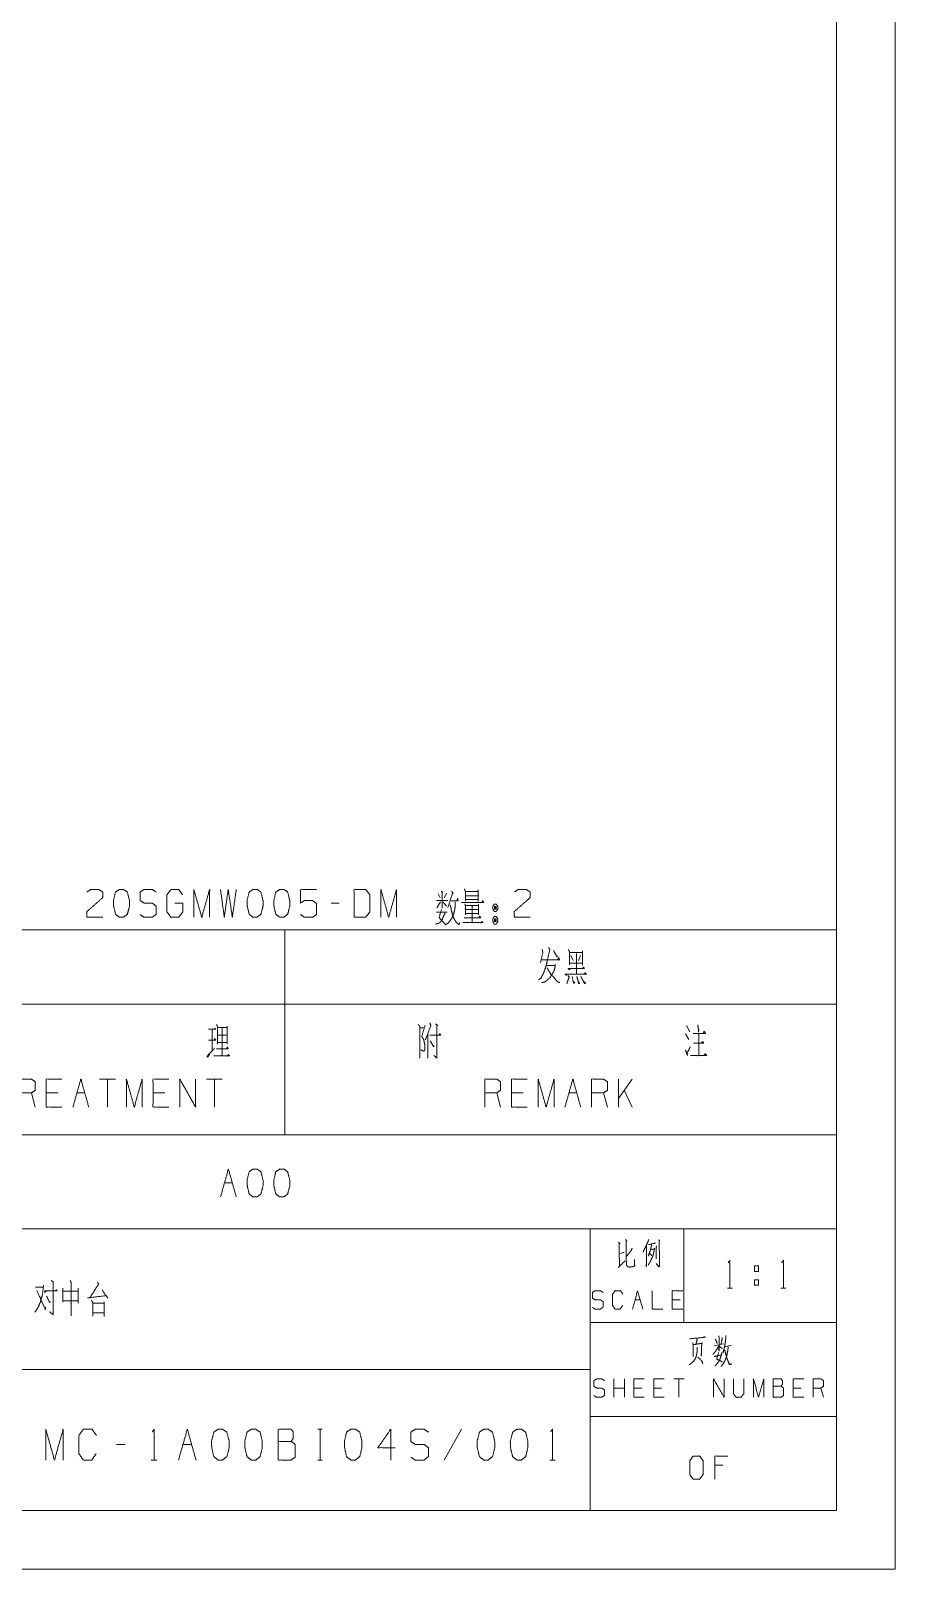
# Model space of a CAD drawing. Header units: millimetres. Extents: x 0 to 210, y 0 to 297.
# Drawn here: x 136.3 to 210, y 0 to 131 of the extents above; entities that cross this region are included whole.
import ezdxf

# ---------------------------------------------------------------- set-up
doc = ezdxf.new("R2010")
doc.units = ezdxf.units.MM
doc.layers.add('101', color=7, linetype='Continuous', true_color=0xffffff)

msp = doc.modelspace()

# ---------------------------------------------------------------- linework, layer by layer
at = {"layer": '101', "color": 133, "linetype": 'Continuous', "lineweight": 18}
for p, q in [((210, 0), (210, 297)), ((205, 5), (205, 292)), ((25, 37), (205, 37)), ((25, 29), (205, 29)), ((184, 29), (184, 5)), ((192, 29), (192, 21)), ((184, 21), (205, 21)), ((75, 17), (184, 17)), ((184, 13), (205, 13)), ((25, 5), (205, 5)), ((25, 5), (205, 5)), ((0, 0), (210, 0))]:
    msp.add_line(p, q, dxfattribs=at)
at = {"layer": '101', "color": 72, "linetype": 'Continuous', "lineweight": 18}
for p, q in [((162.62, 56.72), (161.95, 56.72)), ((171.25, 56.82), (170.93, 56.32)), ((171.06, 57.52), (171.22, 57.17)), ((171.48, 56.79), (171.76, 56.47)), ((171.8, 57.57), (171.57, 57.17)), ((170.9, 55.94), (171.82, 55.94)), ((128, 54.46), (158, 54.46)), ((158, 54.46), (158, 48.11)), ((158, 54.46), (205, 54.46)), ((205, 54.46), (205, 48.11)), ((182.27, 52.53), (183.36, 52.53)), ((182.83, 52.43), (182.83, 50.68)), ((183.36, 52.65), (183.36, 51.43)), ((180.33, 51.4), (181, 51.4)), ((182.29, 51.62), (183.36, 51.62)), ((182.36, 52.25), (182.55, 51.83)), ((183.19, 52.25), (183.01, 51.83)), ((128, 48.11), (158, 48.11)), ((158, 48.11), (205, 48.11)), ((158, 48.11), (158, 37)), ((205, 48.11), (205, 37)), ((151.81, 45.95), (151.81, 44.13)), ((169.52, 46.1), (169.87, 46.1)), ((170.84, 46.45), (171.02, 46.3)), ((192.21, 46.3), (192.51, 45.75)), ((152.25, 45.48), (153.03, 45.48)), ((170.17, 45.6), (170.17, 43.53)), ((192.12, 45.6), (192.42, 45.12)), ((143.56, 41.74), (142.21, 41.74)), ((142.88, 41.74), (142.88, 39.36)), ((152.66, 41.74), (151.32, 41.74)), ((151.99, 41.74), (151.99, 39.36)), ((186.41, 39.36), (186.41, 41.74)), ((187.58, 41.74), (186.41, 40.09)), ((187.58, 39.36), (186.91, 40.79)), ((136.73, 39.36), (136.39, 40.56)), ((138.67, 40.56), (137.66, 40.56)), ((140.27, 40.56), (140.94, 40.56)), ((147.77, 40.56), (146.76, 40.56)), ((176.37, 39.36), (176.04, 40.56)), ((178.31, 40.56), (177.31, 40.56)), ((182.19, 40.56), (182.87, 40.56)), ((185.48, 39.36), (185.14, 40.56)), ((128, 37), (158, 37)), ((158, 37), (205, 37)), ((152.85, 32.9), (153.52, 32.9)), ((186.57, 26.88), (186.89, 27.01)), ((136.75, 24.03), (137.42, 24.03)), ((195.7, 23.93), (196.13, 23.93)), ((198.01, 24.65), (198.35, 24.65)), ((198.01, 24.65), (198.01, 24.18)), ((200.25, 23.93), (200.68, 23.93)), ((187.83, 22.95), (188.27, 22.95)), ((191.67, 22.95), (191, 22.95)), ((194.57, 19.02), (195.36, 19.18)), ((195.48, 18.95), (196.02, 19.08)), ((186.03, 14.64), (186.03, 16.21)), ((186.92, 14.64), (186.92, 16.21)), ((192.01, 16.21), (191.12, 16.21)), ((191.57, 16.21), (191.57, 14.64)), ((186.92, 15.43), (186.03, 15.43)), ((188.4, 15.43), (187.73, 15.43)), ((190.09, 15.43), (189.43, 15.43)), ((201.97, 15.43), (201.31, 15.43)), ((203.89, 14.64), (203.67, 15.43)), ((160.8, 11.92), (161.17, 11.92)), ((160.99, 11.92), (160.99, 9.3)), ((173.05, 11.92), (171.56, 9.3)), ((144.39, 10.63), (143.65, 10.63)), ((149.31, 10.63), (150.05, 10.63)), ((146.61, 9.3), (147.08, 9.3)), ((160.8, 9.3), (161.17, 9.3)), ((180.56, 9.3), (181.03, 9.3)), ((195.32, 8.85), (194.63, 8.85))]:
    msp.add_line(p, q, dxfattribs=at)
for points, knots in [([(141.13, 57.67), (141.45, 57.89), (142.14, 57.89), (142.47, 57.67), (142.47, 57.19), (141.11, 55.99), (141.13, 55.52), (142.47, 55.52)], [0, 0, 0.069691, 0.192977, 0.265274, 0.350227, 0.674741, 0.759753, 1, 1]), ([(144.23, 55.52), (144.57, 55.77), (144.75, 56.47), (144.75, 56.94), (144.57, 57.67), (144.23, 57.89), (143.9, 57.89), (143.56, 57.67), (143.39, 56.94), (143.4, 56.47), (143.56, 55.77), (143.9, 55.52), (144.23, 55.52)], [0, 0, 0.067526, 0.183971, 0.260583, 0.380942, 0.44614, 0.500306, 0.565504, 0.685863, 0.762528, 0.878308, 0.945834, 1, 1]), ([(145.66, 55.74), (146, 55.52), (146.69, 55.52), (147.02, 55.77), (147.02, 56.47), (146.69, 56.72), (146.02, 56.72), (145.66, 56.94), (145.66, 57.67), (146.02, 57.89), (146.69, 57.89), (147.02, 57.67)], [0, 0, 0.068035, 0.184055, 0.254519, 0.372335, 0.442799, 0.555844, 0.62637, 0.748393, 0.818919, 0.931965, 1, 1]), ([(148.63, 56.72), (149.3, 56.72), (149.3, 55.99), (148.96, 55.52), (148.28, 55.52), (147.94, 55.99), (147.94, 57.42), (148.29, 57.89), (148.95, 57.89), (149.28, 57.42)], [0, 0, 0.103295, 0.214796, 0.304261, 0.410275, 0.49974, 0.718896, 0.809957, 0.910535, 1, 1]), ([(150.23, 55.52), (150.23, 57.89), (150.91, 55.52), (151.58, 57.89), (151.58, 55.52)], [0, 0, 0.245192, 0.5, 0.754808, 1, 1]), ([(152.51, 57.89), (152.83, 55.52), (153.16, 57.89), (153.52, 55.52), (153.85, 57.89)], [0, 0, 0.249745, 0.499742, 0.750003, 1, 1]), ([(155.62, 55.52), (155.95, 55.77), (156.13, 56.47), (156.13, 56.94), (155.95, 57.67), (155.62, 57.89), (155.28, 57.89), (154.95, 57.67), (154.77, 56.94), (154.79, 56.47), (154.95, 55.77), (155.28, 55.52), (155.62, 55.52)], [0, 0, 0.067526, 0.183971, 0.260583, 0.380942, 0.44614, 0.500306, 0.565504, 0.685863, 0.762528, 0.878308, 0.945834, 1, 1]), ([(157.89, 55.52), (158.23, 55.77), (158.41, 56.47), (158.41, 56.94), (158.23, 57.67), (157.89, 57.89), (157.56, 57.89), (157.22, 57.67), (157.05, 56.94), (157.06, 56.47), (157.22, 55.77), (157.56, 55.52), (157.89, 55.52)], [0, 0, 0.067526, 0.183971, 0.260584, 0.380943, 0.446141, 0.500306, 0.565504, 0.685863, 0.762529, 0.87831, 0.945835, 1, 1]), ([(159.32, 55.74), (159.66, 55.52), (160.35, 55.52), (160.68, 55.74), (160.68, 56.69), (160.35, 56.94), (159.66, 56.94), (159.32, 56.72), (159.32, 57.89), (160.68, 57.89)], [0, 0, 0.062228, 0.168343, 0.230571, 0.376816, 0.441265, 0.547381, 0.609609, 0.79049, 1, 1]), ([(163.89, 55.52), (164.88, 55.52), (165.24, 55.99), (165.24, 57.42), (164.88, 57.89), (163.89, 57.89), (163.89, 55.52)], [0, 0, 0.142135, 0.227161, 0.43179, 0.516816, 0.658951, 1, 1]), ([(166.17, 55.52), (166.17, 57.89), (166.84, 55.52), (167.51, 57.89), (167.51, 55.52)], [0, 0, 0.245192, 0.5, 0.754808, 1, 1]), ([(171.31, 57.72), (171.46, 57.64), (171.39, 57.69), (171.39, 56.29), (171.39, 56.94), (170.9, 56.94), (171.89, 56.94)], [0, 0, 0.046317, 0.069123, 0.437818, 0.608998, 0.739333, 1, 1]), ([(172.19, 57.74), (172.35, 57.57), (172.29, 57.62), (171.89, 56.34)], [0, 0, 0.143538, 0.187774, 1, 1]), ([(173.28, 57.92), (173.37, 57.74), (173.37, 56.89), (173.37, 57.02), (174.47, 57.02), (174.47, 56.87), (174.47, 57.84), (174.47, 57.72), (173.37, 57.72), (174.47, 57.72), (174.47, 57.34), (173.37, 57.34)], [0, 0, 0.027307, 0.145701, 0.163112, 0.315749, 0.336641, 0.472445, 0.489856, 0.642493, 0.79513, 0.847363, 1, 1]), ([(177.55, 57.67), (177.87, 57.89), (178.56, 57.89), (178.89, 57.67), (178.89, 57.19), (177.53, 55.99), (177.55, 55.52), (178.89, 55.52)], [0, 0, 0.069693, 0.192977, 0.265274, 0.350227, 0.67474, 0.759751, 1, 1]), ([(172.51, 56.82), (172.51, 56.52), (172.47, 56.19), (172.38, 55.84), (172.24, 55.49), (172.08, 55.24), (171.91, 55.02), (171.66, 54.87)], [0, 0, 0.134098, 0.280225, 0.441581, 0.610311, 0.742763, 0.870654, 1, 1]), ([(172.08, 56.59), (172.14, 56.34), (172.19, 56.04), (172.29, 55.69), (172.44, 55.34), (172.6, 55.07), (172.83, 54.89), (172.88, 55.07)], [0, 0, 0.122116, 0.267688, 0.442438, 0.622811, 0.774617, 0.912627, 1, 1]), ([(172.15, 56.92), (172.75, 56.92), (172.72, 57.12), (172.65, 56.99)], [0, 0, 0.634143, 0.848461, 1, 1]), ([(173.05, 56.77), (174.94, 56.77), (174.85, 56.92), (174.77, 56.77)], [0, 0, 0.844513, 0.922254, 1, 1]), ([(173.33, 56.67), (173.37, 56.54), (173.37, 55.72), (173.37, 55.84), (174.5, 55.84), (174.5, 55.72), (174.5, 56.64), (174.5, 56.52), (173.37, 56.52), (173.37, 56.17), (174.5, 56.17), (173.94, 56.17), (173.94, 56.52), (173.94, 55.02), (173.94, 55.47), (173.26, 55.47), (174.68, 55.47), (174.59, 55.62), (174.52, 55.47)], [0, 0, 0.011506, 0.084582, 0.095654, 0.195852, 0.206924, 0.288857, 0.299929, 0.400127, 0.431128, 0.531326, 0.581426, 0.612427, 0.745292, 0.785151, 0.844643, 0.96989, 0.985312, 1, 1]), ([(176, 56.64), (175.84, 56.64), (175.7, 56.44), (175.7, 56.22), (175.84, 56.02), (176, 56.02), (176.14, 56.22), (176.14, 56.44), (176, 56.64)], [0, 0, 0.091012, 0.231146, 0.359871, 0.500007, 0.591019, 0.731148, 0.859873, 1, 1]), ([(176, 56.22), (176, 56.44), (175.84, 56.44)], [0, 0, 0.585813, 1, 1]), ([(175.84, 56.22), (176, 56.22), (175.84, 56.44), (175.84, 56.22)], [0, 0, 0.241164, 0.658904, 1, 1]), ([(171.64, 55.87), (171.5, 55.57), (171.41, 55.34), (171.25, 55.12), (171.09, 54.99), (170.83, 54.94)], [0, 0, 0.251054, 0.43404, 0.642624, 0.795772, 1, 1]), ([(171.34, 56.19), (171.13, 55.49), (171.66, 54.92)], [0, 0, 0.483236, 1, 1]), ([(173.16, 55.07), (174.87, 55.07), (174.78, 55.17), (174.71, 55.02)], [0, 0, 0.851381, 0.917656, 1, 1]), ([(176.14, 55.37), (176, 55.59), (175.84, 55.59), (175.7, 55.37), (175.7, 55.17), (175.84, 54.94), (176, 54.94), (176.14, 55.17), (176.14, 55.37)], [0, 0, 0.149195, 0.238509, 0.38771, 0.5, 0.649201, 0.738515, 0.88771, 1, 1]), ([(175.84, 55.37), (175.84, 55.17), (176, 55.17)], [0, 0, 0.556982, 1, 1]), ([(176, 55.37), (175.84, 55.37), (176, 55.17), (176, 55.37)], [0, 0, 0.25882, 0.6746, 1, 1]), ([(180.45, 52.95), (180.58, 52.78), (180.35, 51.83), (180.28, 51.47), (180.1, 50.93), (180.01, 50.7), (179.9, 50.53), (179.83, 50.35), (179.59, 50.18)], [0, 0, 0.069933, 0.388856, 0.50537, 0.693872, 0.77275, 0.839519, 0.901106, 1, 1]), ([(179.92, 52.78), (179.97, 52.53), (179.78, 51.65)], [0, 0, 0.22186, 1, 1]), ([(180.89, 52.68), (181.19, 52.13), (181.23, 52.22)], [0, 0, 0.855264, 1, 1]), ([(182.15, 52.78), (182.25, 52.55), (182.25, 51.47)], [0, 0, 0.187903, 1, 1]), ([(181.04, 51.5), (181, 51.2), (180.91, 50.93), (180.77, 50.68), (180.58, 50.38), (180.36, 50.18), (180.17, 50.02), (179.85, 49.95)], [0, 0, 0.143872, 0.28145, 0.418244, 0.588512, 0.727362, 0.844321, 1, 1]), ([(179.87, 51.88), (181.41, 51.88), (181.32, 52.08), (181.23, 51.88)], [0, 0, 0.778578, 0.889291, 1, 1]), ([(180.35, 51.2), (180.42, 51.05), (180.56, 50.83), (180.66, 50.65), (180.89, 50.43), (181.04, 50.23), (181.23, 50.02), (181.42, 49.95)], [0, 0, 0.098119, 0.25536, 0.376435, 0.56672, 0.711651, 0.876695, 1, 1]), ([(182.27, 51.12), (182.25, 51.03), (182.13, 51.15), (183.52, 51.15), (183.44, 51.28), (183.35, 51.15)], [0, 0, 0.05129, 0.140117, 0.84536, 0.922677, 1, 1]), ([(182.06, 50.68), (181.97, 50.58), (181.86, 50.68), (183.67, 50.68), (183.59, 50.8), (183.47, 50.68)], [0, 0, 0.055568, 0.11626, 0.866966, 0.926768, 1, 1]), ([(182.11, 50.55), (182.22, 50.45), (182.02, 49.88)], [0, 0, 0.193633, 1, 1]), ([(182.46, 50.48), (182.6, 49.9), (182.69, 49.95), (182.55, 50.1)], [0, 0, 0.658074, 0.770913, 1, 1]), ([(182.87, 50.48), (183.03, 49.88), (183.1, 49.88), (182.98, 50.08)], [0, 0, 0.669907, 0.746201, 1, 1]), ([(183.21, 50.48), (183.54, 49.85), (183.61, 49.9), (183.44, 50.08)], [0, 0, 0.679076, 0.761949, 1, 1]), ([(151.49, 45.98), (152.1, 45.98), (152.02, 46.08), (151.99, 45.95)], [0, 0, 0.704249, 0.847765, 1, 1]), ([(152.17, 46.38), (152.25, 46.22), (152.25, 44.73), (152.25, 44.85), (153.07, 44.85), (153.07, 44.73), (153.07, 46.22), (153.07, 46.13), (152.25, 46.13), (152.64, 46.13), (152.64, 43.73), (151.94, 43.73), (153.28, 43.73), (153.19, 43.78), (153.17, 43.83), (153.07, 43.67)], [0, 0, 0.016858, 0.162099, 0.174203, 0.252928, 0.265032, 0.410274, 0.419956, 0.498682, 0.536333, 0.76872, 0.837177, 0.967246, 0.977078, 0.982212, 1, 1]), ([(169.34, 46.38), (169.5, 46.22), (169.5, 43.53)], [0, 0, 0.074912, 1, 1]), ([(169.94, 46.33), (169.66, 45.37), (169.77, 45.2), (169.84, 45.02), (169.91, 44.68), (169.91, 44.25), (169.84, 44.1), (169.59, 44.23)], [0, 0, 0.379816, 0.458223, 0.530548, 0.667372, 0.830226, 0.89377, 1, 1]), ([(170.33, 46.53), (170.44, 46.3), (169.96, 45.08)], [0, 0, 0.1591, 1, 1]), ([(170.95, 46.35), (170.95, 43.53), (170.68, 43.75)], [0, 0, 0.890401, 1, 1]), ([(193.17, 46.35), (193.26, 45.87), (193.27, 45.98), (193.22, 45.75)], [0, 0, 0.592187, 0.716659, 1, 1]), ([(151.48, 45.05), (152.1, 45.05), (152.02, 45.2), (151.99, 45.08)], [0, 0, 0.676568, 0.857927, 1, 1]), ([(170.35, 45.48), (171.27, 45.48), (171.2, 45.62), (171.14, 45.5)], [0, 0, 0.752925, 0.888766, 1, 1]), ([(170.37, 45), (170.68, 44.48), (170.7, 44.58), (170.61, 44.6)], [0, 0, 0.760435, 0.886228, 1, 1]), ([(193.26, 45.6), (193.26, 43.75), (192.55, 43.75), (193.94, 43.75), (193.8, 43.9), (193.71, 43.75)], [0, 0, 0.426897, 0.590045, 0.912257, 0.959827, 1, 1]), ([(192.78, 45.62), (193.84, 45.62), (193.71, 45.83), (193.66, 45.65)], [0, 0, 0.717264, 0.876322, 1, 1]), ([(192.8, 44.8), (193.68, 44.8), (193.59, 44.95), (193.5, 44.83)], [0, 0, 0.729814, 0.873584, 1, 1]), ([(151.57, 43.85), (151.41, 43.6), (151.34, 43.67), (152.02, 44.38)], [0, 0, 0.214442, 0.289032, 1, 1]), ([(152.17, 44.3), (153.17, 44.3), (153.1, 44.48), (153.03, 44.33)], [0, 0, 0.739677, 0.87825, 1, 1]), ([(192.12, 44.23), (192.3, 43.73), (192.27, 43.95), (192.53, 44.48)], [0, 0, 0.393933, 0.563116, 1, 1]), ([(135.38, 39.36), (135.38, 41.74), (136.39, 41.74), (136.73, 41.51), (136.73, 40.79), (136.39, 40.56), (135.38, 40.56)], [0, 0, 0.400952, 0.571035, 0.639278, 0.761674, 0.829917, 1, 1]), ([(139, 39.36), (137.66, 39.36), (137.66, 41.74), (139, 41.74)], [0, 0, 0.26539, 0.73461, 1, 1]), ([(139.94, 39.36), (140.61, 41.74), (141.28, 39.36)], [0, 0, 0.5, 1, 1]), ([(144.49, 39.36), (144.49, 41.74), (145.16, 39.36), (145.83, 41.74), (145.83, 39.36)], [0, 0, 0.245192, 0.5, 0.754808, 1, 1]), ([(148.11, 39.36), (146.76, 39.36), (146.76, 41.74), (148.11, 41.74)], [0, 0, 0.26539, 0.73461, 1, 1]), ([(149.04, 39.36), (149.04, 41.74), (150.38, 39.36), (150.38, 41.74)], [0, 0, 0.317574, 0.682426, 1, 1]), ([(175.03, 39.36), (175.03, 41.74), (176.04, 41.74), (176.37, 41.51), (176.37, 40.79), (176.04, 40.56), (175.03, 40.56)], [0, 0, 0.400951, 0.571036, 0.639278, 0.761673, 0.829915, 1, 1]), ([(178.65, 39.36), (177.31, 39.36), (177.31, 41.74), (178.65, 41.74)], [0, 0, 0.265392, 0.734608, 1, 1]), ([(179.58, 39.36), (179.58, 41.74), (180.25, 39.36), (180.93, 41.74), (180.93, 39.36)], [0, 0, 0.245192, 0.5, 0.754808, 1, 1]), ([(184.13, 39.36), (184.13, 41.74), (185.14, 41.74), (185.48, 41.51), (185.48, 40.79), (185.14, 40.56), (184.13, 40.56)], [0, 0, 0.400951, 0.571036, 0.639278, 0.761673, 0.829915, 1, 1]), ([(155.62, 31.7), (155.95, 31.95), (156.13, 32.65), (156.13, 33.13), (155.95, 33.85), (155.62, 34.08), (155.28, 34.08), (154.95, 33.85), (154.77, 33.13), (154.79, 32.65), (154.95, 31.95), (155.28, 31.7), (155.62, 31.7)], [0, 0, 0.067525, 0.183971, 0.260583, 0.380942, 0.44614, 0.500306, 0.565504, 0.685863, 0.762528, 0.878308, 0.945834, 1, 1]), ([(157.89, 31.7), (158.23, 31.95), (158.41, 32.65), (158.41, 33.13), (158.23, 33.85), (157.89, 34.08), (157.56, 34.08), (157.22, 33.85), (157.05, 33.13), (157.06, 32.65), (157.22, 31.95), (157.56, 31.7), (157.89, 31.7)], [0, 0, 0.067526, 0.183972, 0.260584, 0.380943, 0.446141, 0.500306, 0.565504, 0.685863, 0.762528, 0.87831, 0.945835, 1, 1]), ([(186.41, 27.86), (186.56, 27.73), (186.47, 27.77), (186.5, 25.79), (186.41, 25.7), (186.97, 26.26)], [0, 0, 0.060255, 0.090729, 0.71461, 0.752496, 1, 1]), ([(187.01, 28.09), (187.13, 27.94), (187.08, 27.98), (187.08, 27.55), (187.08, 26.72), (187.08, 26.43), (187.08, 26.33), (187.1, 25.93), (187.14, 25.83), (187.2, 25.77), (187.33, 25.73), (187.6, 25.75), (187.79, 25.81), (187.8, 25.83), (187.77, 26.37)], [0, 0, 0.050888, 0.067372, 0.186119, 0.412301, 0.491466, 0.519738, 0.627249, 0.657961, 0.681273, 0.718989, 0.79117, 0.845839, 0.852764, 1, 1]), ([(188.97, 28.09), (188.96, 27.98), (188.78, 27.53), (188.63, 27.26), (188.52, 27.01)], [0, 0, 0.089069, 0.504979, 0.766001, 1, 1]), ([(188.81, 27.53), (188.8, 25.77), (188.78, 25.89), (188.78, 25.91), (188.8, 26.1)], [0, 0, 0.841012, 0.900786, 0.910681, 1, 1]), ([(189.22, 27.61), (189.23, 27.57), (189.16, 27.28), (189.09, 27.01), (189.01, 26.82), (188.96, 26.68)], [0, 0, 0.044894, 0.350479, 0.635591, 0.840224, 1, 1]), ([(188.99, 27.67), (189.01, 27.65), (189.04, 27.65), (189.56, 27.77), (189.51, 27.77), (189.44, 27.73)], [0, 0, 0.049781, 0.090425, 0.822292, 0.883256, 1, 1]), ([(189.86, 28.06), (189.92, 27.98), (189.89, 27.96), (189.91, 25.91), (189.91, 25.89), (189.89, 25.77), (189.86, 25.73), (189.63, 26.04), (189.86, 25.75), (189.89, 25.83)], [0, 0, 0.031371, 0.042462, 0.676474, 0.682878, 0.721568, 0.737253, 0.857567, 0.972831, 1, 1]), ([(187.08, 26.62), (187.51, 27.15), (187.58, 27.34)], [0, 0, 0.77398, 1, 1]), ([(189.22, 27.22), (189.51, 27.28), (189.48, 27.34), (189.45, 27.11), (189.4, 26.91), (189.37, 26.74), (189.31, 26.57), (189.23, 26.43), (189.16, 26.26), (189.09, 26.14), (189.01, 25.99), (188.96, 25.93)], [0, 0, 0.158182, 0.194476, 0.315843, 0.429568, 0.518472, 0.611327, 0.697145, 0.792857, 0.869066, 0.954883, 1, 1]), ([(189.07, 26.91), (189.2, 26.78), (189.23, 26.68)], [0, 0, 0.6273, 1, 1]), ([(189.64, 27.51), (189.67, 27.46), (189.64, 27.44), (189.64, 26.45), (189.63, 26.55), (189.64, 26.68)], [0, 0, 0.038712, 0.066084, 0.824707, 0.904517, 1, 1]), ([(195.77, 26.1), (195.91, 26.3), (195.91, 23.93)], [0, 0, 0.09349, 1, 1]), ([(200.33, 26.1), (200.47, 26.3), (200.47, 23.93)], [0, 0, 0.09349, 1, 1]), ([(198.01, 25.35), (198.01, 25.83), (198.35, 25.83), (198.35, 25.35), (198.01, 25.35)], [0, 0, 0.292908, 0.5, 0.792908, 1, 1]), ([(137.44, 24.18), (137.32, 23.3), (137.28, 23.18), (137.21, 22.98), (137.16, 22.75), (137.07, 22.55), (137, 22.35), (136.91, 22.23), (136.82, 22.05), (136.68, 21.88)], [0, 0, 0.358966, 0.411734, 0.497901, 0.591801, 0.680621, 0.766788, 0.828973, 0.90861, 1, 1]), ([(136.86, 23.73), (137.58, 22.13), (137.6, 22.35)], [0, 0, 0.886138, 1, 1]), ([(137.65, 23.68), (137.56, 23.55), (137.53, 23.7), (138.61, 23.7), (138.52, 23.8), (138.45, 23.68)], [0, 0, 0.092086, 0.184787, 0.833339, 0.913617, 1, 1]), ([(138.09, 24.58), (138.24, 24.48), (138.24, 21.68), (137.94, 21.93)], [0, 0, 0.051481, 0.883807, 1, 1]), ([(139.7, 24.6), (139.79, 24.38), (139.77, 24.43), (139.77, 21.58), (139.77, 22.85), (139.1, 22.85), (140.37, 22.85), (140.37, 22.65), (140.37, 23.93), (140.37, 23.68), (139.06, 23.68), (139.06, 23.93), (139.06, 22.73)], [0, 0, 0.022286, 0.027175, 0.289921, 0.407465, 0.469386, 0.586709, 0.605148, 0.722692, 0.74574, 0.866322, 0.88937, 1, 1]), ([(142.01, 24.43), (142.15, 24.28), (142.12, 24.28), (141.39, 23.13), (141.18, 23.1), (142.75, 23.3), (142.91, 23.08), (142.42, 23.78)], [0, 0, 0.045476, 0.053274, 0.353144, 0.400259, 0.750086, 0.810876, 1, 1]), ([(184.2, 22.3), (184.42, 22.15), (184.88, 22.15), (185.1, 22.32), (185.1, 22.78), (184.88, 22.95), (184.43, 22.95), (184.2, 23.09), (184.2, 23.57), (184.43, 23.72), (184.88, 23.72), (185.1, 23.57)], [0, 0, 0.068033, 0.184053, 0.254519, 0.372335, 0.442802, 0.555844, 0.62637, 0.748394, 0.81892, 0.931963, 1, 1]), ([(186.79, 22.47), (186.56, 22.15), (186.13, 22.15), (185.91, 22.47), (185.91, 23.41), (186.13, 23.72), (186.58, 23.72), (186.8, 23.41)], [0, 0, 0.114566, 0.243364, 0.357934, 0.638584, 0.753153, 0.88543, 1, 1]), ([(187.61, 22.15), (188.05, 23.72), (188.5, 22.15)], [0, 0, 0.499999, 1, 1]), ([(189.3, 23.72), (189.3, 22.15), (190.19, 22.15)], [0, 0, 0.638737, 1, 1]), ([(191.89, 22.15), (191, 22.15), (191, 23.72), (191.89, 23.72)], [0, 0, 0.265388, 0.734612, 1, 1]), ([(198.35, 24.65), (198.35, 24.18), (198.01, 24.18)], [0, 0, 0.585816, 1, 1]), ([(137.69, 23.25), (137.95, 22.7), (138.01, 22.78)], [0, 0, 0.869233, 1, 1]), ([(141.5, 22.88), (141.64, 22.73), (141.64, 21.55), (141.64, 21.83), (142.59, 21.83), (142.59, 21.53), (142.59, 22.78), (142.59, 22.65), (141.66, 22.65)], [0, 0, 0.039472, 0.264466, 0.317124, 0.499886, 0.557332, 0.796686, 0.820622, 1, 1]), ([(192.48, 19.62), (193.82, 19.76), (193.76, 19.78), (193.62, 19.76)], [0, 0, 0.865803, 0.905501, 1, 1]), ([(193.09, 19.68), (193.12, 19.55), (193.02, 19.16)], [0, 0, 0.238945, 1, 1]), ([(194.96, 19.87), (194.99, 19.72), (194.99, 18.58), (194.96, 18.73), (194.99, 18.85)], [0, 0, 0.094654, 0.823642, 0.918295, 1, 1]), ([(195.26, 19.72), (195.26, 19.62), (195.14, 19.14)], [0, 0, 0.174306, 1, 1]), ([(195.56, 19.91), (195.56, 19.78), (195.55, 19.55), (195.51, 19.27), (195.46, 18.95), (195.4, 18.71), (195.33, 18.48), (195.32, 18.42)], [0, 0, 0.081859, 0.232245, 0.425428, 0.632112, 0.800315, 0.957949, 1, 1]), ([(193.11, 18.91), (193.14, 18.79), (193.12, 18.75), (193.11, 18.46), (193.06, 18.21), (193.02, 18.06), (192.95, 17.92), (192.86, 17.77), (192.71, 17.61), (192.56, 17.48), (192.45, 17.42)], [0, 0, 0.073226, 0.098425, 0.264943, 0.409701, 0.496587, 0.589742, 0.686971, 0.813796, 0.923946, 1, 1]), ([(192.74, 19.29), (192.77, 19.12), (192.78, 18.69), (192.78, 18.11), (192.77, 18.19), (192.77, 18.33)], [0, 0, 0.119124, 0.427225, 0.837795, 0.897357, 1, 1]), ([(192.77, 19.12), (193.56, 19.24), (193.52, 19.29), (193.5, 18.93), (193.5, 18.56), (193.49, 18.33), (193.47, 18.15), (193.46, 18.23), (193.49, 18.42)], [0, 0, 0.351979, 0.378529, 0.533489, 0.697424, 0.797813, 0.880033, 0.917027, 1, 1]), ([(194.98, 19.04), (194.85, 18.81), (194.72, 18.6), (194.58, 18.44), (194.45, 18.29)], [0, 0, 0.287233, 0.555137, 0.786183, 1, 1]), ([(194.57, 18.11), (195.2, 18.25), (195.21, 18.44), (195.21, 18.35), (195.14, 18.11), (195.04, 17.84), (194.93, 17.63), (194.82, 17.51), (194.72, 17.38), (194.64, 17.32)], [0, 0, 0.304469, 0.392577, 0.431617, 0.55371, 0.68947, 0.798366, 0.878841, 0.95475, 1, 1]), ([(194.66, 19.6), (194.79, 19.37), (194.82, 19.22)], [0, 0, 0.640218, 1, 1]), ([(194.95, 18.46), (194.79, 17.88), (194.89, 17.84), (195.01, 17.8), (195.13, 17.73), (195.27, 17.65)], [0, 0, 0.529111, 0.626299, 0.735529, 0.852099, 1, 1]), ([(194.99, 19), (195.17, 18.87), (195.26, 18.77)], [0, 0, 0.613114, 1, 1]), ([(195.77, 18.95), (195.73, 18.6), (195.68, 18.35), (195.64, 18.15), (195.58, 17.96), (195.46, 17.71), (195.36, 17.53), (195.24, 17.36), (195.15, 17.28)], [0, 0, 0.194372, 0.332632, 0.448612, 0.555646, 0.70616, 0.822691, 0.933849, 1, 1]), ([(195.45, 18.69), (195.48, 18.64), (195.62, 18.06), (195.73, 17.8), (195.83, 17.51), (195.86, 17.44), (196.08, 17.46), (195.86, 17.48), (195.78, 17.61)], [0, 0, 0.026719, 0.34174, 0.493478, 0.65546, 0.691638, 0.807834, 0.92403, 1, 1]), ([(193.18, 18.06), (193.38, 17.88), (193.5, 17.75), (193.56, 17.67), (193.6, 17.51), (193.52, 17.71)], [0, 0, 0.292978, 0.473572, 0.580854, 0.762109, 1, 1]), ([(184.32, 14.79), (184.54, 14.64), (185, 14.64), (185.22, 14.8), (185.22, 15.27), (185, 15.43), (184.56, 15.43), (184.32, 15.58), (184.32, 16.06), (184.56, 16.21), (185, 16.21), (185.22, 16.06)], [0, 0, 0.068037, 0.184053, 0.254519, 0.372335, 0.442801, 0.555843, 0.62637, 0.748394, 0.81892, 0.931963, 1, 1]), ([(188.62, 14.64), (187.73, 14.64), (187.73, 16.21), (188.62, 16.21)], [0, 0, 0.265391, 0.734609, 1, 1]), ([(190.32, 14.64), (189.43, 14.64), (189.43, 16.21), (190.32, 16.21)], [0, 0, 0.265391, 0.734609, 1, 1]), ([(194.52, 14.64), (194.52, 16.21), (195.41, 14.64), (195.41, 16.21)], [0, 0, 0.317574, 0.682426, 1, 1]), ([(196.21, 16.21), (196.21, 14.95), (196.43, 14.64), (196.87, 14.64), (197.1, 14.95), (197.1, 16.21)], [0, 0, 0.33715, 0.438597, 0.557783, 0.66285, 1, 1]), ([(197.91, 14.64), (197.91, 16.21), (198.36, 14.64), (198.8, 16.21), (198.8, 14.64)], [0, 0, 0.245192, 0.5, 0.754808, 1, 1]), ([(199.61, 15.58), (199.61, 16.21), (200.28, 16.21), (200.38, 16.06), (200.38, 15.75), (200.28, 15.58), (199.61, 15.58), (199.61, 14.64), (200.26, 14.64), (200.49, 14.79), (200.49, 15.43), (200.28, 15.58)], [0, 0, 0.115918, 0.238848, 0.272469, 0.330428, 0.366583, 0.489513, 0.66339, 0.784161, 0.833486, 0.952454, 1, 1]), ([(202.2, 14.64), (201.31, 14.64), (201.31, 16.21), (202.2, 16.21)], [0, 0, 0.265388, 0.734612, 1, 1]), ([(203, 14.64), (203, 16.21), (203.67, 16.21), (203.89, 16.06), (203.89, 15.58), (203.67, 15.43), (203, 15.43)], [0, 0, 0.400954, 0.571038, 0.639279, 0.761675, 0.829916, 1, 1]), ([(137.62, 9.3), (137.62, 11.92), (138.36, 9.3), (139.1, 11.92), (139.1, 9.3)], [0, 0, 0.245192, 0.5, 0.754808, 1, 1]), ([(141.91, 9.83), (141.54, 9.3), (140.82, 9.3), (140.45, 9.83), (140.45, 11.4), (140.82, 11.92), (141.56, 11.92), (141.93, 11.4)], [0, 0, 0.114569, 0.243366, 0.357935, 0.638584, 0.753153, 0.885431, 1, 1]), ([(146.69, 11.7), (146.85, 11.92), (146.85, 9.3)], [0, 0, 0.093489, 1, 1]), ([(152.68, 9.3), (153.05, 9.58), (153.25, 10.35), (153.25, 10.88), (153.05, 11.68), (152.68, 11.92), (152.31, 11.92), (151.94, 11.68), (151.74, 10.88), (151.76, 10.35), (151.94, 9.58), (152.31, 9.3), (152.68, 9.3)], [0, 0, 0.067526, 0.183972, 0.260584, 0.380944, 0.446143, 0.500307, 0.565505, 0.685864, 0.76253, 0.87831, 0.945836, 1, 1]), ([(155.51, 9.3), (155.88, 9.58), (156.07, 10.35), (156.07, 10.88), (155.88, 11.68), (155.51, 11.92), (155.14, 11.92), (154.77, 11.68), (154.57, 10.88), (154.59, 10.35), (154.77, 9.58), (155.14, 9.3), (155.51, 9.3)], [0, 0, 0.067526, 0.183972, 0.260584, 0.380944, 0.446143, 0.500307, 0.565505, 0.685864, 0.76253, 0.87831, 0.945836, 1, 1]), ([(157.42, 10.88), (157.42, 11.92), (158.53, 11.92), (158.71, 11.68), (158.71, 11.15), (158.53, 10.88), (157.42, 10.88), (157.42, 9.3), (158.51, 9.3), (158.88, 9.55), (158.88, 10.63), (158.53, 10.88)], [0, 0, 0.115917, 0.238847, 0.272469, 0.330428, 0.366584, 0.489514, 0.663389, 0.784163, 0.833486, 0.952453, 1, 1]), ([(164, 9.3), (164.37, 9.58), (164.56, 10.35), (164.56, 10.88), (164.37, 11.68), (164, 11.92), (163.62, 11.92), (163.25, 11.68), (163.06, 10.88), (163.08, 10.35), (163.25, 9.58), (163.62, 9.3), (164, 9.3)], [0, 0, 0.067525, 0.183971, 0.260583, 0.380942, 0.44614, 0.500306, 0.565504, 0.685863, 0.762528, 0.878309, 0.945834, 1, 1]), ([(167.39, 10.35), (165.91, 10.35), (167.02, 11.92), (167.02, 9.3)], [0, 0, 0.245869, 0.565295, 1, 1]), ([(168.72, 9.55), (169.09, 9.3), (169.85, 9.3), (170.22, 9.58), (170.22, 10.35), (169.85, 10.63), (169.11, 10.63), (168.72, 10.88), (168.72, 11.68), (169.11, 11.92), (169.85, 11.92), (170.22, 11.68)], [0, 0, 0.068035, 0.184055, 0.254519, 0.372335, 0.442799, 0.555844, 0.62637, 0.748394, 0.81892, 0.931965, 1, 1]), ([(175.31, 9.3), (175.68, 9.58), (175.88, 10.35), (175.88, 10.88), (175.68, 11.68), (175.31, 11.92), (174.94, 11.92), (174.57, 11.68), (174.37, 10.88), (174.39, 10.35), (174.57, 9.58), (174.94, 9.3), (175.31, 9.3)], [0, 0, 0.067525, 0.183971, 0.260584, 0.380944, 0.446141, 0.500306, 0.565504, 0.685864, 0.762529, 0.87831, 0.945835, 1, 1]), ([(178.14, 9.3), (178.51, 9.58), (178.7, 10.35), (178.7, 10.88), (178.51, 11.68), (178.14, 11.92), (177.77, 11.92), (177.4, 11.68), (177.2, 10.88), (177.22, 10.35), (177.4, 9.58), (177.77, 9.3), (178.14, 9.3)], [0, 0, 0.067525, 0.18397, 0.260582, 0.380941, 0.446139, 0.500306, 0.565503, 0.685862, 0.762527, 0.878308, 0.945833, 1, 1]), ([(180.64, 11.7), (180.79, 11.92), (180.79, 9.3)], [0, 0, 0.093489, 1, 1]), ([(192.78, 7.67), (193.34, 7.67), (193.62, 8.06), (193.62, 9.24), (193.34, 9.64), (192.78, 9.64), (192.49, 9.24), (192.49, 8.06), (192.78, 7.67)], [0, 0, 0.102686, 0.191621, 0.409478, 0.498413, 0.601099, 0.691621, 0.909478, 1, 1]), ([(194.63, 7.67), (194.63, 9.64), (195.74, 9.64)], [0, 0, 0.638731, 1, 1])]:
    msp.add_open_spline(points, degree=1, knots=knots, dxfattribs=at)
for points in [[(181.86, 39.36), (182.53, 41.74), (183.2, 39.36)], [(152.51, 31.7), (153.18, 34.08), (153.85, 31.7)], [(148.93, 9.3), (149.68, 11.92), (150.42, 9.3)]]:
    msp.add_open_spline(points, degree=1, dxfattribs=at)

doc.saveas('drawing.dxf')
